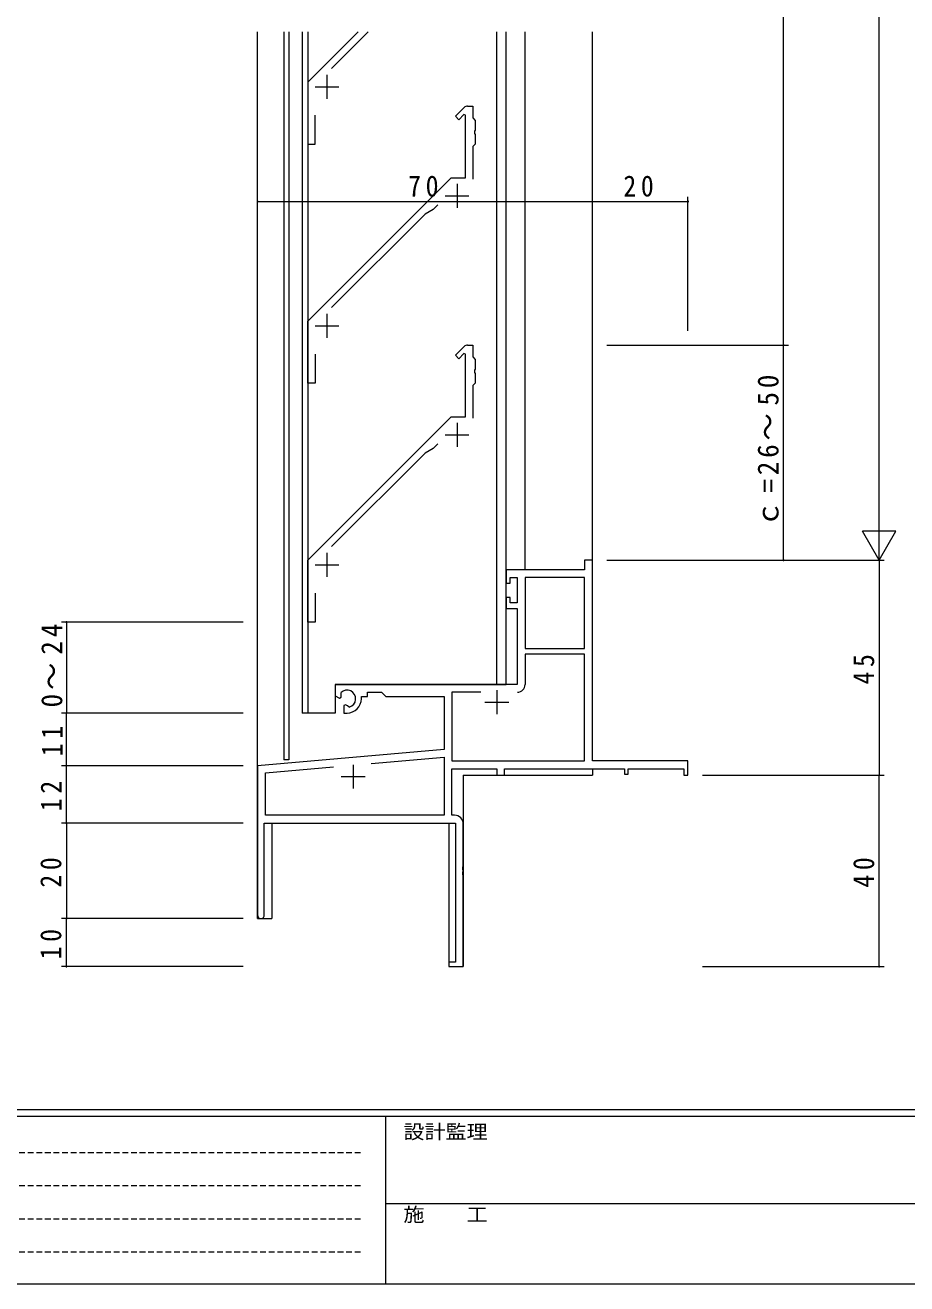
# Model space of a CAD drawing. Units: millimetres on the paper. Extents: x -420 to 373, y -297 to 267.
# Drawn here: x -235.4 to -51.1, y -297 to -33.7 of the extents above; entities that cross this region are included whole.
import ezdxf
from ezdxf.enums import TextEntityAlignment as Align

# ---------------------------------------------------------------- set-up
doc = ezdxf.new("R2010")
doc.units = ezdxf.units.MM
doc.linetypes.add('DASHED1', pattern=[1.8, 1.2, -0.6])
for name, color, linetype, lineweight in [('0-1_YKK_ZWAK', 7, 'Continuous', 9), ('0-3_YKK_11', 7, 'Continuous', 9), ('0-4_YKK_12', 2, 'Continuous', 9), ('0-5_YKK_D', 6, 'Continuous', 9)]:
    doc.layers.add(name, color=color, linetype=linetype, lineweight=lineweight)
doc.styles.add('ＭＳ ゴシック', font='')
doc.styles.get('ＭＳ ゴシック').set_extended_font_data('MS Gothic')

msp = doc.modelspace()

# ---------------------------------------------------------------- linework, layer by layer
at = {"layer": '0-1_YKK_ZWAK'}
for p, q in [((352.3, -260.6), (-417.7, -260.6)), ((314.5, -262), (-417.7, -262)), ((-160.1, -262), (-160.1, -297)), ((-160.1, -280.199), (-31.3, -280.199)), ((-417.7, -297), (314.5, -297))]:
    msp.add_line(p, q, dxfattribs=at)
at = {"layer": '0-1_YKK_ZWAK', "linetype": 'DASHED1'}
for p, q in [((-413.101, -269.512), (-164.909, -269.512)), ((-413.101, -276.441), (-164.909, -276.441)), ((-413.101, -283.37), (-164.909, -283.37)), ((-413.101, -290.298), (-164.909, -290.298))]:
    msp.add_line(p, q, dxfattribs=at)
at = {"layer": '0-3_YKK_11'}
for p, q in [((-165.826, -35.1), (-176.325, -45.6)), ((-171.384, -42.78), (-163.704, -35.1)), ((-172.325, -44.1), (-172.325, -49.1)), ((-176.325, -45.6), (-176.325, -58.6)), ((-174.825, -46.6), (-169.825, -46.6)), ((-174.825, -58.6), (-174.825, -52.546)), ((-145.479, -52.753), (-143.618, -50.893)), ((-143.696, -52.384), (-144.772, -53.46)), ((-143.325, -52.538), (-143.696, -52.384)), ((-143.325, -65.6), (-143.325, -52.538)), ((-142.911, -50.6), (-141.825, -50.6)), ((-141.825, -50.6), (-141.825, -53.1)), ((-144.772, -53.46), (-145.479, -52.753)), ((-141.825, -53.1), (-141.325, -53.6)), ((-141.325, -53.6), (-141.325, -55.641)), ((-141.325, -55.641), (-141.445, -55.825)), ((-141.445, -55.825), (-141.445, -56.375)), ((-141.445, -56.375), (-141.325, -56.558)), ((-141.325, -56.558), (-141.325, -58.6)), ((-176.325, -58.6), (-174.825, -58.6)), ((-141.325, -58.6), (-141.825, -59.1)), ((-141.825, -59.1), (-141.825, -65.893)), ((-176.325, -95.6), (-146.325, -65.6)), ((-146.325, -65.6), (-143.325, -65.6)), ((-145.125, -66.9), (-145.125, -71.9)), ((-147.625, -69.4), (-142.625, -69.4)), ((-151.798, -73.194), (-171.384, -92.78)), ((-150.125, -72.228), (-151.798, -73.194)), ((-149.157, -71.259), (-150.125, -72.228)), ((-172.325, -94.1), (-172.325, -99.1)), ((-176.325, -108.6), (-176.325, -95.6)), ((-174.825, -96.6), (-169.825, -96.6)), ((-174.825, -102.546), (-174.825, -108.6)), ((-145.479, -102.754), (-143.618, -100.893)), ((-143.696, -102.385), (-144.772, -103.461)), ((-143.325, -102.538), (-143.696, -102.385)), ((-143.325, -115.6), (-143.325, -102.538)), ((-142.911, -100.6), (-141.825, -100.6)), ((-141.825, -100.6), (-141.825, -103.1)), ((-144.772, -103.461), (-145.479, -102.754)), ((-141.825, -103.1), (-141.325, -103.6)), ((-141.325, -103.6), (-141.325, -105.642)), ((-141.325, -105.642), (-141.445, -105.825)), ((-141.445, -105.825), (-141.445, -106.375)), ((-141.445, -106.375), (-141.325, -106.558)), ((-141.325, -106.558), (-141.325, -108.6)), ((-174.825, -108.6), (-176.325, -108.6)), ((-141.325, -108.6), (-141.825, -109.1)), ((-141.825, -109.1), (-141.825, -115.893)), ((-176.325, -145.6), (-146.325, -115.6)), ((-146.325, -115.6), (-143.325, -115.6)), ((-145.125, -116.9), (-145.125, -121.9)), ((-147.625, -119.4), (-142.625, -119.4)), ((-151.798, -123.194), (-171.384, -142.78)), ((-150.125, -122.228), (-151.798, -123.194)), ((-149.157, -121.26), (-150.125, -122.228)), ((-172.325, -144.1), (-172.325, -149.1)), ((-176.325, -158.6), (-176.325, -145.6)), ((-174.825, -146.6), (-169.825, -146.6)), ((-118.455, -145.6), (-118.455, -147.6)), ((-116.825, -145.6), (-118.455, -145.6)), ((-116.825, -187.6), (-116.825, -145.6)), ((-134.825, -147.6), (-134.825, -150.4)), ((-118.455, -147.6), (-134.825, -147.6)), ((-134.025, -149.23), (-132.525, -149.23)), ((-134.025, -150.4), (-134.025, -149.23)), ((-132.525, -149.23), (-132.525, -154.5)), ((-130.895, -149.23), (-130.895, -164.1)), ((-118.455, -149.23), (-130.895, -149.23)), ((-130.895, -149.23), (-130.895, -164.1)), ((-118.455, -164.1), (-118.455, -149.23)), ((-174.825, -152.546), (-174.825, -158.6)), ((-134.825, -150.4), (-134.025, -150.4)), ((-134.825, -153.4), (-134.825, -155.7)), ((-134.025, -153.4), (-134.825, -153.4)), ((-134.025, -154.5), (-134.025, -153.4)), ((-132.525, -154.5), (-134.025, -154.5)), ((-134.825, -155.7), (-132.525, -155.7)), ((-132.525, -155.7), (-132.525, -171.6)), ((-174.825, -158.6), (-176.325, -158.6)), ((-130.895, -164.1), (-118.455, -164.1)), ((-130.895, -165.3), (-130.895, -171.63)), ((-118.455, -165.3), (-130.895, -165.3)), ((-118.455, -187.6), (-118.455, -165.3)), ((-170.625, -171.6), (-170.625, -173.965)), ((-132.525, -171.6), (-170.625, -171.6)), ((-169.352, -173.778), (-169.39, -173.319)), ((-169.375, -174.282), (-169.352, -173.778)), ((-163.825, -173.23), (-160.895, -173.23)), ((-163.825, -174.1), (-163.825, -173.23)), ((-160.895, -173.23), (-160.025, -174.1)), ((-140.176, -173.23), (-146.195, -173.23)), ((-146.195, -173.23), (-146.195, -187.6)), ((-140.176, -173.23), (-146.195, -173.23)), ((-136.825, -172.8), (-136.825, -177.8)), ((-170.625, -173.965), (-169.725, -174.485)), ((-169.725, -174.485), (-169.375, -174.282)), ((-168.475, -175.841), (-168.825, -176.043)), ((-168.825, -176.043), (-168.825, -177.6)), ((-168.027, -176.074), (-168.475, -175.841)), ((-167.648, -176.336), (-168.027, -176.074)), ((-165.125, -174.1), (-163.825, -174.1)), ((-165.125, -174.6), (-165.125, -174.1)), ((-160.025, -174.1), (-147.825, -174.1)), ((-147.825, -174.1), (-147.825, -185.188)), ((-139.325, -175.3), (-134.325, -175.3)), ((-168.825, -177.6), (-168.125, -177.6)), ((-147.825, -185.188), (-186.825, -188.6)), ((-163.092, -188.16), (-147.825, -186.824)), ((-163.092, -188.16), (-147.825, -186.824)), ((-147.825, -186.824), (-147.825, -198.97)), ((-186.825, -188.6), (-186.825, -219.9)), ((-185.195, -190.094), (-170.978, -188.85)), ((-166.825, -188.4), (-166.825, -193.4)), ((-146.195, -187.6), (-118.455, -187.6)), ((-146.195, -189.23), (-136.825, -189.23)), ((-146.195, -198.97), (-146.195, -189.23)), ((-136.825, -189.23), (-136.825, -190.6)), ((-135.195, -189.23), (-110.125, -189.23)), ((-135.195, -190.6), (-135.195, -189.23)), ((-96.825, -187.6), (-116.825, -187.6)), ((-110.125, -189.23), (-110.125, -190.4)), ((-109.325, -189.23), (-97.725, -189.23)), ((-109.325, -190.4), (-109.325, -189.23)), ((-97.725, -189.23), (-97.725, -190.6)), ((-96.825, -190.6), (-96.825, -187.6)), ((-185.195, -198.97), (-185.195, -190.094)), ((-169.325, -190.9), (-164.325, -190.9)), ((-136.825, -190.6), (-135.195, -190.6)), ((-110.125, -190.4), (-109.325, -190.4)), ((-97.725, -190.6), (-96.825, -190.6)), ((-147.825, -198.97), (-185.195, -198.97)), ((-145.625, -198.97), (-146.195, -198.97)), ((-185.425, -200.6), (-145.455, -200.6)), ((-185.425, -219.9), (-185.425, -200.6)), ((-145.455, -200.6), (-145.455, -229.7)), ((-143.825, -209.642), (-143.825, -200.77)), ((-143.945, -209.825), (-143.825, -209.642)), ((-143.945, -210.375), (-143.945, -209.825)), ((-143.825, -210.558), (-143.945, -210.375)), ((-143.945, -210.825), (-143.825, -210.642)), ((-143.825, -210.642), (-143.825, -210.558)), ((-143.945, -211.375), (-143.945, -210.825)), ((-143.825, -211.558), (-143.945, -211.375)), ((-143.825, -230.6), (-143.825, -211.558)), ((-146.825, -229.7), (-146.825, -230.6)), ((-145.455, -229.7), (-146.825, -229.7)), ((-146.825, -230.6), (-143.825, -230.6))]:
    msp.add_line(p, q, dxfattribs=at)
for centre, radius, start, end in [((-142.911, -51.6), 1, 89.99997, 134.99997), ((-142.911, -101.6), 1, 89.99997, 134.99997), ((-168.125, -174.6), 1.8, 285.36687, 134.63312), ((-132.495, -171.63), 1.6, 270, 359.99998), ((-168.125, -174.6), 3, 270, 359.99998), ((-145.625, -200.77), 1.8, 0, 89.99998), ((-186.125, -219.9), 0.7, 179.99998, 0)]:
    msp.add_arc(centre, radius, start, end, dxfattribs=at)
at = {"layer": '0-4_YKK_12'}
for p, q in [((-186.825, -220.6), (-186.825, -35.1)), ((-181.325, -35.1), (-181.325, -187.4)), ((-180.325, -35.1), (-180.325, -187.4)), ((-177.525, -35.1), (-177.525, -177.6)), ((-176.325, -35.1), (-176.325, -177.6)), ((-136.825, -171.6), (-136.825, -35.1)), ((-134.825, -171.6), (-134.825, -35.1)), ((-130.925, -35.1), (-130.925, -147.6)), ((-116.825, -145.903), (-116.825, -35.1)), ((-170.625, -171.6), (-170.625, -177.6)), ((-170.625, -171.6), (-134.825, -171.6)), ((-170.625, -177.6), (-177.525, -177.6)), ((-180.325, -187.4), (-181.325, -187.4)), ((-116.825, -189.23), (-116.825, -190.6)), ((-143.825, -190.6), (-143.825, -230.6)), ((-143.825, -190.6), (-116.825, -190.6)), ((-183.825, -200.6), (-183.825, -220.6)), ((-150.325, -200.6), (-145.755, -200.6)), ((-186.825, -220.6), (-183.825, -220.6))]:
    msp.add_line(p, q, dxfattribs=at)
msp.add_lwpolyline([(-183.825, -200.6), (-146.825, -200.6), (-146.825, -230.6), (-143.825, -230.6)], dxfattribs=at)
at = {"layer": '0-5_YKK_D'}
for p, q in [((-56.825, -138.6), (-56.825, 147.4)), ((-76.825, -100.6), (-76.825, 112.4)), ((-186.825, -70.6), (-116.825, -70.6)), ((-116.825, -97.6), (-116.825, -69.6)), ((-116.825, -70.6), (-96.825, -70.6)), ((-96.825, -97.6), (-96.825, -69.6)), ((-113.825, -100.6), (-75.825, -100.6)), ((-113.825, -100.6), (-75.825, -100.6)), ((-76.825, -145.6), (-76.825, -100.6)), ((-56.825, -145.6), (-56.825, -133.476)), ((-53.325, -139.538), (-60.325, -139.538)), ((-56.825, -145.6), (-60.325, -139.538)), ((-56.825, -145.6), (-53.325, -139.538)), ((-113.825, -145.6), (-75.825, -145.6)), ((-113.825, -145.6), (-55.825, -145.6)), ((-93.825, -145.6), (-55.825, -145.6)), ((-56.825, -145.6), (-56.825, -190.6)), ((-189.825, -158.6), (-227.825, -158.6)), ((-226.825, -158.6), (-226.825, -177.6)), ((-189.825, -177.6), (-227.825, -177.6)), ((-189.825, -177.6), (-227.825, -177.6)), ((-226.825, -188.6), (-226.825, -177.6)), ((-189.825, -188.6), (-227.825, -188.6)), ((-189.825, -188.6), (-227.825, -188.6)), ((-226.825, -200.6), (-226.825, -188.6)), ((-93.825, -190.6), (-55.825, -190.6)), ((-93.825, -190.6), (-55.825, -190.6)), ((-56.825, -230.6), (-56.825, -190.6)), ((-189.825, -200.6), (-227.825, -200.6)), ((-189.825, -200.6), (-227.825, -200.6)), ((-226.825, -200.6), (-226.825, -220.6)), ((-189.825, -220.6), (-227.825, -220.6)), ((-189.825, -220.6), (-227.825, -220.6)), ((-226.825, -230.6), (-226.825, -220.6)), ((-189.825, -230.6), (-227.825, -230.6)), ((-93.825, -230.6), (-55.825, -230.6))]:
    msp.add_line(p, q, dxfattribs=at)
for centre, start, end in [((-186.825, -70.6), 0, 180), ((-186.825, -70.6), 180, 0), ((-116.825, -70.6), 0, 180), ((-116.825, -70.6), 0, 180), ((-116.825, -70.6), 180, 0), ((-116.825, -70.6), 180, 0), ((-96.825, -70.6), 0, 180), ((-96.825, -70.6), 180, 0), ((-76.825, -100.6), 90, 270), ((-76.825, -100.6), 90, 270), ((-76.825, -100.6), 270, 90), ((-76.825, -100.6), 270, 90), ((-76.825, -145.6), 90, 270), ((-76.825, -145.6), 270, 90), ((-226.825, -158.6), 90, 270), ((-226.825, -158.6), 270, 90), ((-226.825, -177.6), 90, 270), ((-226.825, -177.6), 90, 270), ((-226.825, -177.6), 270, 90), ((-226.825, -177.6), 270, 90), ((-226.825, -188.6), 90, 270), ((-226.825, -188.6), 90, 270), ((-226.825, -188.6), 270, 90), ((-226.825, -188.6), 270, 90), ((-56.825, -190.6), 90, 270), ((-56.825, -190.6), 90, 270), ((-56.825, -190.6), 270, 90), ((-56.825, -190.6), 270, 90), ((-226.825, -200.6), 90, 270), ((-226.825, -200.6), 90, 270), ((-226.825, -200.6), 270, 90), ((-226.825, -200.6), 270, 90), ((-226.825, -220.6), 90, 270), ((-226.825, -220.6), 90, 270), ((-226.825, -220.6), 270, 90), ((-226.825, -220.6), 270, 90), ((-226.825, -230.6), 90, 270), ((-226.825, -230.6), 270, 90), ((-56.825, -230.6), 90, 270), ((-56.825, -230.6), 270, 90)]:
    msp.add_arc(centre, 0.106, start, end, dxfattribs=at)

# ---------------------------------------------------------------- texts
at = {"layer": '0-1_YKK_ZWAK', "style": 'ＭＳ ゴシック', "width": 1.1}
for s, p in [('設計監理', (-156.331, -267.533)), ('施\u3000\u3000工', (-156.331, -284.854))]:
    msp.add_text(s, height=2.933, dxfattribs=at).set_placement(p, align=Align.BOTTOM_LEFT)
at = {"layer": '0-5_YKK_D', "color": 3, "char_height": 4.399, "attachment_point": 7, "style": 'ＭＳ ゴシック'}
for s, insert in [('\\T1.36;\\W0.9;70', (-155.345, -69.6)), ('\\T1.36;\\W0.9;20', (-110.345, -69.6))]:
    msp.add_mtext(s, dxfattribs=dict(at, insert=insert))
at = {"layer": '0-5_YKK_D', "color": 3, "char_height": 4.399, "attachment_point": 7, "rotation": 90, "style": 'ＭＳ ゴシック'}
for s, insert in [('\\T1.28;\\W0.95;ｃ=26～50', (-77.825, -138.78)), ('\\T1.29;\\W0.95;0～24', (-227.625, -176.42)), ('\\T1.36;\\W0.9;45', (-57.825, -171.62)), ('\\T1.36;\\W0.9;11', (-227.625, -186.62)), ('\\T1.36;\\W0.9;12', (-227.825, -198.12)), ('\\T1.36;\\W0.9;20', (-227.825, -214.12)), ('\\T1.36;\\W0.9;40', (-57.825, -214.12)), ('\\T1.36;\\W0.9;10', (-227.825, -229.12))]:
    msp.add_mtext(s, dxfattribs=dict(at, insert=insert))

doc.saveas('drawing.dxf')
